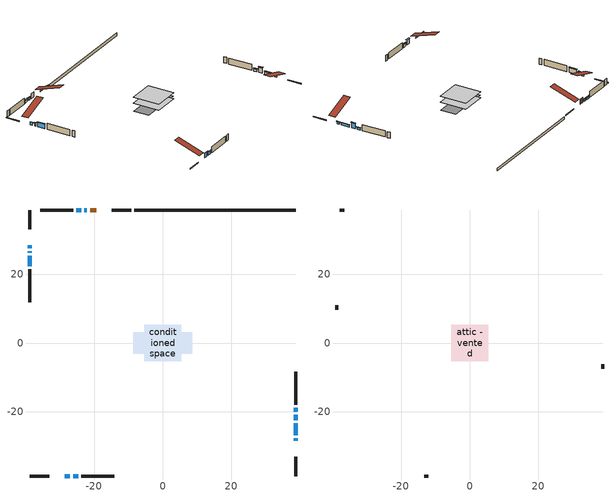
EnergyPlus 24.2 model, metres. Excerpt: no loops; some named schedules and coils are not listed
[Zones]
conditioned space
 floor adiabatic (Floor2 construction): -5.18,-5.18 -5.18,5.18 5.18,5.18 5.18,-5.18 z0.61
 floor adiabatic (AdiabaticFloorConstruction): -5.35,-5.35 -5.35,5.35 5.35,5.35 5.35,-5.35 z0.61
 floor foundation (Slab1 construction): -8.62,-3.11 -8.62,3.11 8.62,3.11 8.62,-3.11 z-0.46
 wall outside (RimJoist1 construction): -9.15,38.72 -14.78,38.72 / -38.72,-38.72 -33.09,-38.72 / -38.72,38.72 -38.72,33.09 / 38.72,-38.72 38.72,-33.09 z0.61:0.91
 wall outside (AdiabaticWallConstruction 1): -19.38,38.72 -21.15,38.72 z0.61:2.64
 wall outside (AdiabaticWallConstruction): -38.72,28.49 -38.72,27.65 z0.61:1.83; -28.49,-38.72 -27.01,-38.72 / -38.72,25.33 -38.72,22.33 z0.61:2.39; -26.09,-38.72 -24.61,-38.72 z0.61:1.78; -38.72,26.72 -38.72,26.26 z0.61:1.81; 38.72,-28.49 38.72,-27.77 / 38.72,-26.85 38.72,-23.39 / 38.72,-20.01 38.72,-18.84 / -22.07,38.72 -22.79,38.72 / -23.71,38.72 -25.19,38.72 z0.61:1.47; 38.72,-22.46 38.72,-20.94 z0.61:2.69
 wall outside (Wall1 construction): -26.11,38.72 -35.66,38.72 / -23.68,-38.72 -14.14,-38.72 / -38.72,21.41 -38.72,11.86 / 38.72,-17.91 38.72,-8.36 z0.61:3.05
 wall foundation (FoundationWall1 construction): 38.72,38.72 -8.22,38.72 z-0.46:0.61
 window (WindowConstruction 10): -38.72,28.49 -38.72,27.65 z0.61:1.83
 window (WindowConstruction 6): -28.49,-38.72 -27.01,-38.72 z0.61:2.39
 window (WindowConstruction 7): -26.08,-38.72 -24.61,-38.72 z0.61:1.78
 window (WindowConstruction 8): -38.72,26.72 -38.72,26.26 z0.61:1.8
 window (WindowConstruction 9): -38.72,25.33 -38.72,22.33 z0.61:2.39
 window (WindowConstruction): 38.72,-28.49 38.72,-27.78 z0.61:1.47
 window (WindowConstruction 1): 38.72,-26.85 38.72,-23.39 z0.61:1.47
 window (WindowConstruction 2): 38.72,-22.46 38.72,-20.94 z0.61:2.69
 window (WindowConstruction 3): 38.72,-20.01 38.72,-18.84 z0.61:1.47
 window (WindowConstruction 4): -22.07,38.72 -22.78,38.72 z0.61:1.47
 window (WindowConstruction 5): -23.71,38.72 -25.19,38.72 z0.61:1.47
 door (Door): -19.38,38.72 -21.15,38.72 z0.61:2.64
 ceiling adiabatic (AdiabaticFloorConstruction): 5.35,-5.35 5.35,5.35 -5.35,5.35 -5.35,-5.35 z0.61
attic - vented
 floor to conditioned space (Floor1 construction Reversed): -5.36,-5.36 -5.36,5.36 5.36,5.36 5.36,-5.36 z3.05
 wall outside (Wall2 construction): -36.59,38.72 -37.79,38.72 / -13.21,-38.72 -12.01,-38.72 / -38.72,10.93 -38.72,9.73 / 38.72,-7.43 38.72,-6.24 z0.61:3.05
 roof outside (Roof1 construction): -18.45,38.72,3.05 -18.45,28.28,6.53 -15.71,28.28,6.53 -15.71,38.72,3.05; -29.41,-38.72,3.05 -29.41,-28.28,6.53 -32.16,-28.28,6.53 -32.16,-38.72,3.05; -38.72,29.41,3.05 -28.28,29.41,6.53 -28.28,32.16,6.53 -38.72,32.16,3.05; 38.72,-29.41,3.05 28.28,-29.41,6.53 28.28,-32.16,6.53 38.72,-32.16,3.05
shading: -26.81,-38.72 -28.69,-38.72 -28.69,-39.13 -26.81,-39.13 z2.59; -24.41,-38.72 -26.29,-38.72 -26.29,-39.13 -24.41,-39.13 z1.98; -38.72,26.06 -38.72,26.92 -39.13,26.92 -39.13,26.06 z2.01; -38.72,22.13 -38.72,25.53 -39.13,25.53 -39.13,22.13 z2.59; 38.72,-27.57 38.72,-28.69 39.13,-28.69 39.13,-27.57 z1.67; 38.72,-23.19 38.72,-27.05 39.13,-27.05 39.13,-23.19 z1.67; 38.72,-20.74 38.72,-22.66 39.13,-22.66 39.13,-20.74 z2.89; 38.72,-18.64 38.72,-20.21 39.13,-20.21 39.13,-18.64 z1.67; -22.99,38.72 -21.87,38.72 -21.87,39.13 -22.99,39.13 z1.67; -25.39,38.72 -23.51,38.72 -23.51,39.13 -25.39,39.13 z1.67
[Building]
Building 1: Terrain=Suburbs
[Site:Location]
Victoria Intl AP_BC: Latitude {deg}=48.65; Longitude {deg}=-123.43; Time Zone {hr}=-8; Elevation {m}=20; Keep Site Location Information=Yes
[Site:GroundTemperature:Shallow]
8.05499, 7.06759, 6.98852, 7.45709, 9.33813, 11.2104, 12.8336, 13.8618, 13.9492, 13.1129, 11.5311, 9.71625
[Site:WaterMainsTemperature]
Calculation Method=Schedule; Temperature Schedule=mains temperature schedule
[Material] Roughness=Rough; Thermal Absorptance=0.9
Name | Thickness {m} | Conductivity {W/m-K} | Density {kg/m3} | Specific Heat {J/kg-K} | Solar Absorptance | Visible Absorptance
asphalt or fiberglass shingles | 0.00635 | 0.162714 | 1121.4 | 1465.45 | 0.4 | 0.4
ceiling loosefill ins | 0.169333 | 0.0480833 | 16.02 | 1046.75 | 0.7 | 0.7
ceiling stud and cavity | 0.1397 | 0.187115 | 65.682 | 1177.47 | 0.7 | 0.7
concrete 4.0 in. | 0.1016 | 1.803125 | 2242.8 | 837.4 | 0.7 | 0.7
concrete 8.0 in. | 0.2032 | 1.803125 | 2242.8 | 837.4 | 0.7 | 0.7
door material | 0.04445 | 0.188738 | 512.64 | 1214.23 | 0.7 | 0.7
exterior vertical ins | 0.0208302 | 0.029427 | 32.04 | 1214.23 | 0.7 | 0.7
floor covering | 0.0127 | 0.0433444 | 54.468 | 1339.84 | 0.6 | 0.6
floor rigid ins | 0.051816 | 0.029427 | 32.04 | 1214.23 | 0.7 | 0.7
floor rigid ins 1; wall rigid ins | 0.512978 | 0.029427 | 32.04 | 1214.23 | 0.7 | 0.7
floor stud and cavity | 0.1397 | 0.109447 | 92.3553 | 1139.71 | 0.7 | 0.7
floor stud and cavity 1 | 0.1397 | 1.75129 | 37.0049 | 1207.88 | 0.7 | 0.7
furniture material conditioned space 1 | 0.1524 | 0.115458 | 640.8 | 1214.23 | 0.6 | 0.6
gypsum board | 0.0127 | 0.160291 | 801 | 837.4 | 0.6 | 0.6
gypsum board 1 | 0.0127 | 0.160291 | 801 | 837.4 | 0.7 | 0.7
osb sheathing 0.5 in. | 0.0127 | 0.115458 | 512.64 | 1214.23 | 0.7 | 0.7
osb sheathing 0.75 in. | 0.01905 | 0.115458 | 512.64 | 1214.23 | 0.7 | 0.7
rim joist stud and cavity | 0.0508 | 24.0425 | 6.31874 | 1174.65 | 0.6 | 0.6
wall stud and cavity | 0.1397 | 0.0981912 | 139.0536 | 1170.24 | 0.7 | 0.7
wall stud and cavity 1 | 0.0889 | 6.9971 | 50.32683 | 1063.81 | 0.6 | 0.6
wall stud and cavity 2 | 0.0889 | 0.380278 | 52.3479 | 1209.89 | 0.7 | 0.7
wall stud and cavity 3 | 0.0889 | 0.391764 | 83.0341 | 1211.67 | 0.7 | 0.7
wood siding | 0.0254 | 0.102417 | 544.68 | 1172.36 | 0.4 | 0.4
wood siding 1 | 0.00254 | 0.102417 | 544.68 | 1172.36 | 0.4 | 0.4
wood siding 2; wood siding 3; wood siding 4 | 0.0254 | 0.102417 | 544.68 | 1172.36 | 0.7 | 0.7
[WindowMaterial:SimpleGlazingSystem]
Name | U-Factor {W/m2-K} | Solar Heat Gain Coefficient
WindowMaterial | 5.54627 | 0.62
WindowMaterial 1 | 4.77974 | 0.67
WindowMaterial 2 | 4.68605 | 0.68
WindowMaterial 3 | 5.070454 | 0.65
WindowMaterial 4 | 4.88535 | 0.66
WindowMaterial 5 | 3.87751 | 0.71
WindowMaterial 6 | 4.6747 | 0.68
WindowMaterial 7 | 5.46451 | 0.56
WindowMaterial 8 | 3.87126 | 0.71
WindowMaterial 9 | 2.759508 | 0.58
[Construction]
AdiabaticFloorConstruction: floor stud and cavity 1, floor rigid ins 1, osb sheathing 0.75 in., floor covering
AdiabaticWallConstruction: wood siding 3, wall rigid ins, wall stud and cavity 2, gypsum board
AdiabaticWallConstruction 1: wood siding 4, wall rigid ins, wall stud and cavity 2, gypsum board
Door: door material
Floor1 construction Reversed: gypsum board, ceiling stud and cavity, ceiling loosefill ins
Floor2 construction: floor stud and cavity, floor rigid ins, osb sheathing 0.75 in., floor covering
FoundationWall1 construction: concrete 8.0 in., gypsum board 1
furniture construction conditioned space 1: furniture material conditioned space 1
PartitionWallConstruction: gypsum board, wall stud and cavity 3, gypsum board
RimJoist1 construction: wood siding 2, rim joist stud and cavity
Roof1 construction: asphalt or fiberglass shingles
Slab1 construction: concrete 4.0 in.
Wall1 construction: wood siding, osb sheathing 0.5 in., wall stud and cavity, gypsum board
Wall2 construction: wood siding 1, wall stud and cavity 1
WindowConstruction; WindowConstruction 4: WindowMaterial
WindowConstruction 1: WindowMaterial 1
WindowConstruction 10: WindowMaterial 9
WindowConstruction 2: WindowMaterial 2
WindowConstruction 3: WindowMaterial 3
WindowConstruction 5: WindowMaterial 4
WindowConstruction 6: WindowMaterial 5
WindowConstruction 7: WindowMaterial 6
WindowConstruction 8: WindowMaterial 7
WindowConstruction 9: WindowMaterial 8
[Zone] Multiplier=1; Part of Total Floor Area=Yes
Name | Volume {m3}
attic - vented | 64.777
conditioned space | 314.7
[Space]
Name | Zone | Volume {m3}
attic - vented 1 | attic - vented | 64.777
conditioned space 1 | conditioned space | 314.7
[ZoneInfiltration:EffectiveLeakageArea]
infil attic - vented 1: Zone or Space=attic - vented 1; Schedule=Always On Discrete; Effective Air Leakage Area {cm2}=5099.56; Stack Coefficient=0.000411398; Wind Coefficient=1.37041e-05
[ZoneMixing]
whole house fan mix: Zone or Space=attic - vented; Schedule=Always On Continuous; Design Flow Rate Calculation Method=Flow/Zone; Design Flow Rate {m3/s}=0; Source Zone or Space=conditioned space
[SurfaceProperty:ExposedFoundationPerimeter]
Slab1: Exposed Perimeter Calculation Method=TotalExposedPerimeter; Total Exposed Perimeter {m}=46.94
[InternalMass] Zone or ZoneList=conditioned space; Space or SpaceList=conditioned space 1
Name | Construction | Surface Area {m2}
furniture mass conditioned space 1 | furniture construction conditioned space 1 | 131.8
partition wall mass | PartitionWallConstruction | 222.1
[Lights]
interior lighting: Zone or ZoneList or Space or SpaceList=conditioned space 1; Schedule=interior lighting schedule; Design Level Calculation Method=LightingLevel; Lighting Level {W}=343.2; Return Air Fraction=0; Fraction Radiant=0.6; Fraction Visible=0.2; Fraction Replaceable=1
[People]
occupants: Zone or ZoneList or Space or SpaceList=conditioned space 1; Number of People Schedule=occupants schedule; Number of People Calculation Method=People; Number of People=3; Fraction Radiant=0.314171; Sensible Heat Fraction=0.56303; Activity Level Schedule=occupants activity schedule; Carbon Dioxide Generation Rate {m3/s-W}=0; Enable ASHRAE 55 Comfort Warnings=No; Mean Radiant Temperature Calculation Type=EnclosureAveraged
[ElectricEquipment] Zone or ZoneList or Space or SpaceList=conditioned space 1; Design Level Calculation Method=EquipmentLevel
Name | Schedule | Design Level {W} | Fraction Latent | Fraction Radiant | Fraction Lost
clothes dryer | clothes dryer schedule | 140.772 | 0.015 | 0.081 | 0.85
clothes washer | clothes washer schedule | 32.1985 | 0.03 | 0.162 | 0.7
cooking range | cooking range schedule | 215.147 | 0.08 | 0.432 | 0.2
dishwasher | dishwasher schedule | 66.8632 | 0.3 | 0.18 | 0.4
fridge | fridge schedule | 72.9452 | 0 | 0.6 | 0
mech vent bath fan 0 | mech vent bath fan 0 schedule | 50.2 | 0 | 0 | 1
mech vent bath fan 1 | mech vent bath fan 1 schedule | 50.2 | 0 | 0 | 1
mech vent house fan | mech vent house fan schedule | 0 | 0 | 0 | 1
mech vent house fan cfis | mech vent house fan cfis schedule | 0 | 0 | 0 | 0
misc plug loads | misc plug loads schedule | 494.7 | 0.045 | 0.513 | 0.1
whole house fan | Always On Discrete | 0 | 0 | 0 | 1
[OtherEquipment] Zone or ZoneList or Space or SpaceList=conditioned space 1; Design Level Calculation Method=EquipmentLevel
Name | Fuel Type | Schedule | Design Level {W} | Fraction Latent | Fraction Radiant | Fraction Lost
clothes dryer 1 | Electricity | clothes dryer schedule | 0 | 0.015 | 0.081 | 0.85
cooking range 1 | Electricity | cooking range schedule | 0 | 0.08 | 0.432 | 0.2
general water use latent | None | general water use schedule | 62.594 | 1 | 0 | 0
general water use sensible | None | general water use schedule | -61.6891 | 0 | 0.6 | 0
mech vent house fan latent load | None | Always On Discrete | 0 | 1 | 0 | 0
mech vent house fan sensible load | None | Always On Discrete | 0 | 0 | 0 | 0
water heater energy adjustment1 | Electricity | Always On Discrete | 0.01 | 0 | 0 | 1
[ZoneInfiltration:DesignFlowRate] Zone or ZoneList or Space or SpaceList=conditioned space 1; Schedule=Always On Discrete; Design Flow Rate Calculation Method=Flow/Zone; Design Flow Rate {m3/s}=0
infil flow; natural vent flow; whole house fan flow
[ZoneControl:Thermostat]
conditioned space Thermostat: Zone or ZoneList=conditioned space; Control Type Schedule=conditioned space Thermostat Schedule; Control 1=conditioned space temperature setpoint; Temperature Difference Between Cutout And Setpoint {deltaC}=0
[ThermostatSetpoint:DualSetpoint]
conditioned space temperature setpoint: Heating Setpoint Temperature Schedule=heating setpoint; Cooling Setpoint Temperature Schedule=cooling setpoint
[AirLoopHVAC:UnitarySystem]
unit heater unitary system: Control Type=Load; Controlling Zone or Thermostat Location=conditioned space; Dehumidification Control Type=None; Availability Schedule=Always On Discrete; Supply Fan=unit heater supply fan; Fan Placement=BlowThrough; Supply Air Fan Operating Mode Schedule=unit heater auto fan schedule; Heating Coil=unit heater htg coil; DX Heating Coil Sizing Ratio=1; Use DOAS DX Cooling Coil=No; Minimum Supply Air Temperature {C}=2; Latent Load Control=SensibleOnlyLoadControl; Cooling Supply Air Flow Rate Method=None; Heating Supply Air Flow Rate Method=SupplyAirFlowRate; Heating Supply Air Flow Rate {m3/s}=0.00141584; No Load Supply Air Flow Rate Method=SupplyAirFlowRate; No Load Supply Air Flow Rate {m3/s}=0; No Load Supply Air Flow Rate Control Set To Low Speed=Yes; Maximum Supply Air Temperature {C}=48.8889; Maximum Outdoor Dry-Bulb Temperature for Supplemental Heater Operation {C}=21; Ancillary On-Cycle Electric Power {W}=0; Ancillary Off-Cycle Electric Power {W}=0
[Zone equipment]
conditioned space: electric baseboard, unit heater unitary system
[Foundation:Kiva]
Foundation Kiva 1: Initial Indoor Air Temperature {C}=18; Wall Height Above Grade {m}=0.609996; Wall Depth Below Slab {m}=0.2032; Custom Block Material Name 1=exterior vertical ins; Custom Block Depth 1 {m}=1.07; Custom Block X Position 1 {m}=0.2159; Custom Block Z Position 1 {m}=0
[Foundation:Kiva:Settings]
Soil Conductivity {W/m-K}=0.849921; Soil Density {kg/m3}=1842.3; Soil Specific Heat {J/kg-K}=418.7; Ground Solar Absorptivity=0.9; Ground Thermal Absorptivity=0.9; Ground Surface Roughness {m}=0.03; Far-Field Width {m}=40; Deep-Ground Boundary Condition=ZeroFlux; Deep-Ground Depth {m}=40; Minimum Cell Dimension {m}=0.2; Maximum Cell Growth Coefficient=3; Simulation Timestep=Timestep
[Exterior:Lights]
exterior lighting: Schedule=exterior lighting schedule; Design Level {W}=75.6
[EnergyManagementSystem:Sensor] Output:Variable or Output:Meter Index Key=conditioned space
Name | Output:Variable or Output:Meter
conditioned_space_clg_unmet_s | Zone Cooling Setpoint Not Met Time
conditioned_space_htg_unmet_s | Zone Heating Setpoint Not Met Time
fridge_tin_s; tin_s; tin_s_1 | Zone Mean Air Temperature
tout_s | Zone Outdoor Air Drybulb Temperature
win_s | Zone Air Humidity Ratio
[Schedule:Constant]
Name | Hourly Value
Always On Continuous; mech vent house fan schedule; mech vent house fan cfis schedule; Always On Discrete | 1
occupants activity schedule | 117.228
fridge schedule; unit heater auto fan schedule | 0
[Schedule:Week:Daily]
interior lighting schedule Week Rule - Jan1-Jan27: interior lighting schedule day, interior lighting schedule day, interior lighting schedule day, interior lighting schedule day, interior lighting schedule day, interior lighting schedule day, interior lighting schedule day, interior lighting schedule default day, interior lighting schedule default day, interior lighting schedule default day, interior lighting schedule default day, interior lighting schedule default day
interior lighting schedule Week Rule - Jan28-Feb3: interior lighting schedule day, interior lighting schedule day, interior lighting schedule day, interior lighting schedule day, interior lighting schedule day 1, interior lighting schedule day 1, interior lighting schedule day 1, interior lighting schedule default day, interior lighting schedule default day, interior lighting schedule default day, interior lighting schedule default day, interior lighting schedule default day
interior lighting schedule Week Rule - Feb4-Feb24: interior lighting schedule day 1, interior lighting schedule day 1, interior lighting schedule day 1, interior lighting schedule day 1, interior lighting schedule day 1, interior lighting schedule day 1, interior lighting schedule day 1, interior lighting schedule default day, interior lighting schedule default day, interior lighting schedule default day, interior lighting schedule default day, interior lighting schedule default day
interior lighting schedule Week Rule - Feb25-Mar3: interior lighting schedule day 1, interior lighting schedule day 1, interior lighting schedule day 1, interior lighting schedule day 1, interior lighting schedule day 2, interior lighting schedule day 2, interior lighting schedule day 2, interior lighting schedule default day, interior lighting schedule default day, interior lighting schedule default day, interior lighting schedule default day, interior lighting schedule default day
interior lighting schedule Week Rule - Mar4-Mar31: interior lighting schedule day 2, interior lighting schedule day 2, interior lighting schedule day 2, interior lighting schedule day 2, interior lighting schedule day 2, interior lighting schedule day 2, interior lighting schedule day 2, interior lighting schedule default day, interior lighting schedule default day, interior lighting schedule default day, interior lighting schedule default day, interior lighting schedule default day
interior lighting schedule Week Rule - Apr1-Apr28: interior lighting schedule day 3, interior lighting schedule day 3, interior lighting schedule day 3, interior lighting schedule day 3, interior lighting schedule day 3, interior lighting schedule day 3, interior lighting schedule day 3, interior lighting schedule default day, interior lighting schedule default day, interior lighting schedule default day, interior lighting schedule default day, interior lighting schedule default day
interior lighting schedule Week Rule - Apr29-May5: interior lighting schedule day 3, interior lighting schedule day 3, interior lighting schedule day 4, interior lighting schedule day 4, interior lighting schedule day 4, interior lighting schedule day 4, interior lighting schedule day 4, interior lighting schedule default day, interior lighting schedule default day, interior lighting schedule default day, interior lighting schedule default day, interior lighting schedule default day
interior lighting schedule Week Rule - May6-May26: interior lighting schedule day 4, interior lighting schedule day 4, interior lighting schedule day 4, interior lighting schedule day 4, interior lighting schedule day 4, interior lighting schedule day 4, interior lighting schedule day 4, interior lighting schedule default day, interior lighting schedule default day, interior lighting schedule default day, interior lighting schedule default day, interior lighting schedule default day
interior lighting schedule Week Rule - May27-Jun2: interior lighting schedule day 4, interior lighting schedule day 4, interior lighting schedule day 4, interior lighting schedule day 4, interior lighting schedule day 4, interior lighting schedule day 5, interior lighting schedule day 5, interior lighting schedule default day, interior lighting schedule default day, interior lighting schedule default day, interior lighting schedule default day, interior lighting schedule default day
interior lighting schedule Week Rule - Jun3-Jun30: interior lighting schedule day 5, interior lighting schedule day 5, interior lighting schedule day 5, interior lighting schedule day 5, interior lighting schedule day 5, interior lighting schedule day 5, interior lighting schedule day 5, interior lighting schedule default day, interior lighting schedule default day, interior lighting schedule default day, interior lighting schedule default day, interior lighting schedule default day
interior lighting schedule Week Rule - Jul1-Jul28: interior lighting schedule day 6, interior lighting schedule day 6, interior lighting schedule day 6, interior lighting schedule day 6, interior lighting schedule day 6, interior lighting schedule day 6, interior lighting schedule day 6, interior lighting schedule default day, interior lighting schedule default day, interior lighting schedule default day, interior lighting schedule default day, interior lighting schedule default day
interior lighting schedule Week Rule - Jul29-Aug4: interior lighting schedule day 6, interior lighting schedule day 6, interior lighting schedule day 6, interior lighting schedule day 7, interior lighting schedule day 7, interior lighting schedule day 7, interior lighting schedule day 7, interior lighting schedule default day, interior lighting schedule default day, interior lighting schedule default day, interior lighting schedule default day, interior lighting schedule default day
interior lighting schedule Week Rule - Aug5-Aug25: interior lighting schedule day 7, interior lighting schedule day 7, interior lighting schedule day 7, interior lighting schedule day 7, interior lighting schedule day 7, interior lighting schedule day 7, interior lighting schedule day 7, interior lighting schedule default day, interior lighting schedule default day, interior lighting schedule default day, interior lighting schedule default day, interior lighting schedule default day
interior lighting schedule Week Rule - Aug26-Sep1: interior lighting schedule day 7, interior lighting schedule day 7, interior lighting schedule day 7, interior lighting schedule day 7, interior lighting schedule day 7, interior lighting schedule day 7, interior lighting schedule day 8, interior lighting schedule default day, interior lighting schedule default day, interior lighting schedule default day, interior lighting schedule default day, interior lighting schedule default day
interior lighting schedule Week Rule - Sep2-Sep29: interior lighting schedule day 8, interior lighting schedule day 8, interior lighting schedule day 8, interior lighting schedule day 8, interior lighting schedule day 8, interior lighting schedule day 8, interior lighting schedule day 8, interior lighting schedule default day, interior lighting schedule default day, interior lighting schedule default day, interior lighting schedule default day, interior lighting schedule default day
interior lighting schedule Week Rule - Sep30-Oct6: interior lighting schedule day 8, interior lighting schedule day 9, interior lighting schedule day 9, interior lighting schedule day 9, interior lighting schedule day 9, interior lighting schedule day 9, interior lighting schedule day 9, interior lighting schedule default day, interior lighting schedule default day, interior lighting schedule default day, interior lighting schedule default day, interior lighting schedule default day
interior lighting schedule Week Rule - Oct7-Oct27: interior lighting schedule day 9, interior lighting schedule day 9, interior lighting schedule day 9, interior lighting schedule day 9, interior lighting schedule day 9, interior lighting schedule day 9, interior lighting schedule day 9, interior lighting schedule default day, interior lighting schedule default day, interior lighting schedule default day, interior lighting schedule default day, interior lighting schedule default day
interior lighting schedule Week Rule - Oct28-Nov3: interior lighting schedule day 9, interior lighting schedule day 9, interior lighting schedule day 9, interior lighting schedule day 9, interior lighting schedule day 10, interior lighting schedule day 10, interior lighting schedule day 10, interior lighting schedule default day, interior lighting schedule default day, interior lighting schedule default day, interior lighting schedule default day, interior lighting schedule default day
interior lighting schedule Week Rule - Nov4-Nov24: interior lighting schedule day 10, interior lighting schedule day 10, interior lighting schedule day 10, interior lighting schedule day 10, interior lighting schedule day 10, interior lighting schedule day 10, interior lighting schedule day 10, interior lighting schedule default day, interior lighting schedule default day, interior lighting schedule default day, interior lighting schedule default day, interior lighting schedule default day
interior lighting schedule Week Rule - Nov25-Dec1: interior lighting schedule day 10, interior lighting schedule day 10, interior lighting schedule day 10, interior lighting schedule day 10, interior lighting schedule day 10, interior lighting schedule day 10, interior lighting schedule day 11, interior lighting schedule default day, interior lighting schedule default day, interior lighting schedule default day, interior lighting schedule default day, interior lighting schedule default day
interior lighting schedule Week Rule - Dec2-Dec31: interior lighting schedule day 11, interior lighting schedule day 11, interior lighting schedule day 11, interior lighting schedule day 11, interior lighting schedule day 11, interior lighting schedule day 11, interior lighting schedule day 11, interior lighting schedule default day, interior lighting schedule default day, interior lighting schedule default day, interior lighting schedule default day, interior lighting schedule default day
occupants schedule Week Rule - Jan1-Dec31: occupants schedule day, occupants schedule day, occupants schedule day, occupants schedule day, occupants schedule day, occupants schedule day, occupants schedule day, occupants schedule default day, occupants schedule default day, occupants schedule default day, occupants schedule default day, occupants schedule default day
clothes dryer schedule Week Rule - Jan1-Dec31: clothes dryer schedule day, clothes dryer schedule day, clothes dryer schedule day, clothes dryer schedule day, clothes dryer schedule day, clothes dryer schedule day, clothes dryer schedule day, clothes dryer schedule default day, clothes dryer schedule default day, clothes dryer schedule default day, clothes dryer schedule default day, clothes dryer schedule default day
clothes washer schedule Week Rule - Jan1-Dec31: clothes washer schedule day, clothes washer schedule day, clothes washer schedule day, clothes washer schedule day, clothes washer schedule day, clothes washer schedule day, clothes washer schedule day, clothes washer schedule default day, clothes washer schedule default day, clothes washer schedule default day, clothes washer schedule default day, clothes washer schedule default day
cooking range schedule Week Rule - Jan1-Dec31: cooking range schedule day, cooking range schedule day, cooking range schedule day, cooking range schedule day, cooking range schedule day, cooking range schedule day, cooking range schedule day, cooking range schedule default day, cooking range schedule default day, cooking range schedule default day, cooking range schedule default day, cooking range schedule default day
dishwasher schedule Week Rule - Jan1-Dec31: dishwasher schedule day, dishwasher schedule day, dishwasher schedule day, dishwasher schedule day, dishwasher schedule day, dishwasher schedule day, dishwasher schedule day, dishwasher schedule default day, dishwasher schedule default day, dishwasher schedule default day, dishwasher schedule default day, dishwasher schedule default day
mech vent bath fan 0 schedule Week Rule - Jan1-Dec31: mech vent bath fan 0 schedule day, mech vent bath fan 0 schedule day, mech vent bath fan 0 schedule day, mech vent bath fan 0 schedule day, mech vent bath fan 0 schedule day, mech vent bath fan 0 schedule day, mech vent bath fan 0 schedule day, mech vent bath fan 0 schedule default day, mech vent bath fan 0 schedule default day, mech vent bath fan 0 schedule default day, mech vent bath fan 0 schedule default day, mech vent bath fan 0 schedule default day
mech vent bath fan 1 schedule Week Rule - Jan1-Dec31: mech vent bath fan 1 schedule day, mech vent bath fan 1 schedule day, mech vent bath fan 1 schedule day, mech vent bath fan 1 schedule day, mech vent bath fan 1 schedule day, mech vent bath fan 1 schedule day, mech vent bath fan 1 schedule day, mech vent bath fan 1 schedule default day, mech vent bath fan 1 schedule default day, mech vent bath fan 1 schedule default day, mech vent bath fan 1 schedule default day, mech vent bath fan 1 schedule default day
misc plug loads schedule Week Rule - Jan1-Dec31: misc plug loads schedule day, misc plug loads schedule day, misc plug loads schedule day, misc plug loads schedule day, misc plug loads schedule day, misc plug loads schedule day, misc plug loads schedule day, misc plug loads schedule default day, misc plug loads schedule default day, misc plug loads schedule default day, misc plug loads schedule default day, misc plug loads schedule default day
general water use schedule Week Rule - Jan1-Dec31: general water use schedule day, general water use schedule day, general water use schedule day, general water use schedule day, general water use schedule day, general water use schedule day, general water use schedule day, general water use schedule default day, general water use schedule default day, general water use schedule default day, general water use schedule default day, general water use schedule default day
exterior lighting schedule Week Rule - Jan1-Jan27: exterior lighting schedule day, exterior lighting schedule day, exterior lighting schedule day, exterior lighting schedule day, exterior lighting schedule day, exterior lighting schedule day, exterior lighting schedule day, exterior lighting schedule default day, exterior lighting schedule default day, exterior lighting schedule default day, exterior lighting schedule default day, exterior lighting schedule default day
exterior lighting schedule Week Rule - Jan28-Feb3: exterior lighting schedule day, exterior lighting schedule day, exterior lighting schedule day, exterior lighting schedule day, exterior lighting schedule day 1, exterior lighting schedule day 1, exterior lighting schedule day 1, exterior lighting schedule default day, exterior lighting schedule default day, exterior lighting schedule default day, exterior lighting schedule default day, exterior lighting schedule default day
exterior lighting schedule Week Rule - Feb4-Feb24: exterior lighting schedule day 1, exterior lighting schedule day 1, exterior lighting schedule day 1, exterior lighting schedule day 1, exterior lighting schedule day 1, exterior lighting schedule day 1, exterior lighting schedule day 1, exterior lighting schedule default day, exterior lighting schedule default day, exterior lighting schedule default day, exterior lighting schedule default day, exterior lighting schedule default day
exterior lighting schedule Week Rule - Feb25-Mar3: exterior lighting schedule day 1, exterior lighting schedule day 1, exterior lighting schedule day 1, exterior lighting schedule day 1, exterior lighting schedule day 2, exterior lighting schedule day 2, exterior lighting schedule day 2, exterior lighting schedule default day, exterior lighting schedule default day, exterior lighting schedule default day, exterior lighting schedule default day, exterior lighting schedule default day
exterior lighting schedule Week Rule - Mar4-Mar31: exterior lighting schedule day 2, exterior lighting schedule day 2, exterior lighting schedule day 2, exterior lighting schedule day 2, exterior lighting schedule day 2, exterior lighting schedule day 2, exterior lighting schedule day 2, exterior lighting schedule default day, exterior lighting schedule default day, exterior lighting schedule default day, exterior lighting schedule default day, exterior lighting schedule default day
exterior lighting schedule Week Rule - Apr1-Apr28: exterior lighting schedule day 3, exterior lighting schedule day 3, exterior lighting schedule day 3, exterior lighting schedule day 3, exterior lighting schedule day 3, exterior lighting schedule day 3, exterior lighting schedule day 3, exterior lighting schedule default day, exterior lighting schedule default day, exterior lighting schedule default day, exterior lighting schedule default day, exterior lighting schedule default day
exterior lighting schedule Week Rule - Apr29-May5: exterior lighting schedule day 3, exterior lighting schedule day 3, exterior lighting schedule day 4, exterior lighting schedule day 4, exterior lighting schedule day 4, exterior lighting schedule day 4, exterior lighting schedule day 4, exterior lighting schedule default day, exterior lighting schedule default day, exterior lighting schedule default day, exterior lighting schedule default day, exterior lighting schedule default day
exterior lighting schedule Week Rule - May6-May26: exterior lighting schedule day 4, exterior lighting schedule day 4, exterior lighting schedule day 4, exterior lighting schedule day 4, exterior lighting schedule day 4, exterior lighting schedule day 4, exterior lighting schedule day 4, exterior lighting schedule default day, exterior lighting schedule default day, exterior lighting schedule default day, exterior lighting schedule default day, exterior lighting schedule default day
exterior lighting schedule Week Rule - May27-Jun2: exterior lighting schedule day 4, exterior lighting schedule day 4, exterior lighting schedule day 4, exterior lighting schedule day 4, exterior lighting schedule day 4, exterior lighting schedule day 5, exterior lighting schedule day 5, exterior lighting schedule default day, exterior lighting schedule default day, exterior lighting schedule default day, exterior lighting schedule default day, exterior lighting schedule default day
exterior lighting schedule Week Rule - Jun3-Jun30: exterior lighting schedule day 5, exterior lighting schedule day 5, exterior lighting schedule day 5, exterior lighting schedule day 5, exterior lighting schedule day 5, exterior lighting schedule day 5, exterior lighting schedule day 5, exterior lighting schedule default day, exterior lighting schedule default day, exterior lighting schedule default day, exterior lighting schedule default day, exterior lighting schedule default day
exterior lighting schedule Week Rule - Jul1-Jul28: exterior lighting schedule day 6, exterior lighting schedule day 6, exterior lighting schedule day 6, exterior lighting schedule day 6, exterior lighting schedule day 6, exterior lighting schedule day 6, exterior lighting schedule day 6, exterior lighting schedule default day, exterior lighting schedule default day, exterior lighting schedule default day, exterior lighting schedule default day, exterior lighting schedule default day
exterior lighting schedule Week Rule - Jul29-Aug4: exterior lighting schedule day 6, exterior lighting schedule day 6, exterior lighting schedule day 6, exterior lighting schedule day 7, exterior lighting schedule day 7, exterior lighting schedule day 7, exterior lighting schedule day 7, exterior lighting schedule default day, exterior lighting schedule default day, exterior lighting schedule default day, exterior lighting schedule default day, exterior lighting schedule default day
exterior lighting schedule Week Rule - Aug5-Aug25: exterior lighting schedule day 7, exterior lighting schedule day 7, exterior lighting schedule day 7, exterior lighting schedule day 7, exterior lighting schedule day 7, exterior lighting schedule day 7, exterior lighting schedule day 7, exterior lighting schedule default day, exterior lighting schedule default day, exterior lighting schedule default day, exterior lighting schedule default day, exterior lighting schedule default day
exterior lighting schedule Week Rule - Aug26-Sep1: exterior lighting schedule day 7, exterior lighting schedule day 7, exterior lighting schedule day 7, exterior lighting schedule day 7, exterior lighting schedule day 7, exterior lighting schedule day 7, exterior lighting schedule day 8, exterior lighting schedule default day, exterior lighting schedule default day, exterior lighting schedule default day, exterior lighting schedule default day, exterior lighting schedule default day
exterior lighting schedule Week Rule - Sep2-Sep29: exterior lighting schedule day 8, exterior lighting schedule day 8, exterior lighting schedule day 8, exterior lighting schedule day 8, exterior lighting schedule day 8, exterior lighting schedule day 8, exterior lighting schedule day 8, exterior lighting schedule default day, exterior lighting schedule default day, exterior lighting schedule default day, exterior lighting schedule default day, exterior lighting schedule default day
[Schedule:Year]
interior lighting schedule: interior lighting schedule Week Rule - Jan1-Jan27, 1, 1, 1, 27, interior lighting schedule Week Rule - Jan28-Feb3, 1, 28, 2, 3, interior lighting schedule Week Rule - Feb4-Feb24, 2, 4, 2, 24, interior lighting schedule Week Rule - Feb25-Mar3, 2, 25, 3, 3, interior lighting schedule Week Rule - Mar4-Mar31, 3, 4, 3, 31, interior lighting schedule Week Rule - Apr1-Apr28, 4, 1, 4, 28, interior lighting schedule Week Rule - Apr29-May5, 4, 29, 5, 5, interior lighting schedule Week Rule - May6-May26, 5, 6, 5, 26, interior lighting schedule Week Rule - May27-Jun2, 5, 27, 6, 2, interior lighting schedule Week Rule - Jun3-Jun30, 6, 3, 6, 30, interior lighting schedule Week Rule - Jul1-Jul28, 7, 1, 7, 28, interior lighting schedule Week Rule - Jul29-Aug4, 7, 29, 8, 4, interior lighting schedule Week Rule - Aug5-Aug25, 8, 5, 8, 25, interior lighting schedule Week Rule - Aug26-Sep1, 8, 26, 9, 1, interior lighting schedule Week Rule - Sep2-Sep29, 9, 2, 9, 29, interior lighting schedule Week Rule - Sep30-Oct6, 9, 30, 10, 6, interior lighting schedule Week Rule - Oct7-Oct27, 10, 7, 10, 27, interior lighting schedule Week Rule - Oct28-Nov3, 10, 28, 11, 3, interior lighting schedule Week Rule - Nov4-Nov24, 11, 4, 11, 24, interior lighting schedule Week Rule - Nov25-Dec1, 11, 25, 12, 1, interior lighting schedule Week Rule - Dec2-Dec31, 12, 2, 12, 31
occupants schedule: occupants schedule Week Rule - Jan1-Dec31, 1, 1, 12, 31
clothes dryer schedule: clothes dryer schedule Week Rule - Jan1-Dec31, 1, 1, 12, 31
clothes washer schedule: clothes washer schedule Week Rule - Jan1-Dec31, 1, 1, 12, 31
cooking range schedule: cooking range schedule Week Rule - Jan1-Dec31, 1, 1, 12, 31
dishwasher schedule: dishwasher schedule Week Rule - Jan1-Dec31, 1, 1, 12, 31
mech vent bath fan 0 schedule: mech vent bath fan 0 schedule Week Rule - Jan1-Dec31, 1, 1, 12, 31
mech vent bath fan 1 schedule: mech vent bath fan 1 schedule Week Rule - Jan1-Dec31, 1, 1, 12, 31
misc plug loads schedule: misc plug loads schedule Week Rule - Jan1-Dec31, 1, 1, 12, 31
general water use schedule: general water use schedule Week Rule - Jan1-Dec31, 1, 1, 12, 31
exterior lighting schedule: exterior lighting schedule Week Rule - Jan1-Jan27, 1, 1, 1, 27, exterior lighting schedule Week Rule - Jan28-Feb3, 1, 28, 2, 3, exterior lighting schedule Week Rule - Feb4-Feb24, 2, 4, 2, 24, exterior lighting schedule Week Rule - Feb25-Mar3, 2, 25, 3, 3, exterior lighting schedule Week Rule - Mar4-Mar31, 3, 4, 3, 31, exterior lighting schedule Week Rule - Apr1-Apr28, 4, 1, 4, 28, exterior lighting schedule Week Rule - Apr29-May5, 4, 29, 5, 5, exterior lighting schedule Week Rule - May6-May26, 5, 6, 5, 26, exterior lighting schedule Week Rule - May27-Jun2, 5, 27, 6, 2, exterior lighting schedule Week Rule - Jun3-Jun30, 6, 3, 6, 30, exterior lighting schedule Week Rule - Jul1-Jul28, 7, 1, 7, 28, exterior lighting schedule Week Rule - Jul29-Aug4, 7, 29, 8, 4, exterior lighting schedule Week Rule - Aug5-Aug25, 8, 5, 8, 25, exterior lighting schedule Week Rule - Aug26-Sep1, 8, 26, 9, 1, exterior lighting schedule Week Rule - Sep2-Sep29, 9, 2, 9, 29, exterior lighting schedule Week Rule - Sep30-Oct6, 9, 30, 10, 6, exterior lighting schedule Week Rule - Oct7-Oct27, 10, 7, 10, 27, exterior lighting schedule Week Rule - Oct28-Nov3, 10, 28, 11, 3, exterior lighting schedule Week Rule - Nov4-Nov24, 11, 4, 11, 24, exterior lighting schedule Week Rule - Nov25-Dec1, 11, 25, 12, 1, exterior lighting schedule Week Rule - Dec2-Dec31, 12, 2, 12, 31
[Schedule:Compact]
conditioned space Thermostat Schedule: Through: 12/31, For: AllDays, Until: 24:00, 4
mains temperature schedule: Through: 01/01, For: AllDays, Until: 24:00, 11.3917, Through: 01/02, For: AllDays, Until: 24:00, 11.3578, Through: 01/03, For: AllDays, Until: 24:00, 11.3239, Through: 01/04, For: AllDays, Until: 24:00, 11.2911, Through: 01/05, For: AllDays, Until: 24:00, 11.2594, Through: 01/06, For: AllDays, Until: 24:00, 11.2278, Through: 01/07, For: AllDays, Until: 24:00, 11.1972, Through: 01/08, For: AllDays, Until: 24:00, 11.1672, Through: 01/09, For: AllDays, Until: 24:00, 11.1378, Through: 01/10, For: AllDays, Until: 24:00, 11.1094, Through: 01/11, For: AllDays, Until: 24:00, 11.0817, Through: 01/12, For: AllDays, Until: 24:00, 11.0544, Through: 01/13, For: AllDays, Until: 24:00, 11.0283, Through: 01/14, For: AllDays, Until: 24:00, 11.0028, Through: 01/15, For: AllDays, Until: 24:00, 10.9778, Through: 01/16, For: AllDays, Until: 24:00, 10.9539, Through: 01/17, For: AllDays, Until: 24:00, 10.9311, Through: 01/18, For: AllDays, Until: 24:00, 10.9089, Through: 01/19, For: AllDays, Until: 24:00, 10.8872, Through: 01/20, For: AllDays, Until: 24:00, 10.8661, Through: 01/21, For: AllDays, Until: 24:00, 10.8467, Through: 01/22, For: AllDays, Until: 24:00, 10.8272, Through: 01/23, For: AllDays, Until: 24:00, 10.8089, Through: 01/24, For: AllDays, Until: 24:00, 10.7917, Through: 01/25, For: AllDays, Until: 24:00, 10.775, Through: 01/26, For: AllDays, Until: 24:00, 10.7594, Through: 01/27, For: AllDays, Until: 24:00, 10.7444, Through: 01/28, For: AllDays, Until: 24:00, 10.7306, Through: 01/29, For: AllDays, Until: 24:00, 10.7172, Through: 01/30, For: AllDays, Until: 24:00, 10.705, Through: 01/31, For: AllDays, Until: 24:00, 10.6933, Through: 02/01, For: AllDays, Until: 24:00, 10.6828, Through: 02/02, For: AllDays, Until: 24:00, 10.6733, Through: 02/03, For: AllDays, Until: 24:00, 10.6644, Through: 02/04, For: AllDays, Until: 24:00, 10.6567, Through: 02/05, For: AllDays, Until: 24:00, 10.6494, Through: 02/06, For: AllDays, Until: 24:00, 10.6433, Through: 02/07, For: AllDays, Until: 24:00, 10.6378, Through: 02/08, For: AllDays, Until: 24:00, 10.6333, Through: 02/09, For: AllDays, Until: 24:00, 10.63, Through: 02/10, For: AllDays, Until: 24:00, 10.6272, Through: 02/11, For: AllDays, Until: 24:00, 10.6256, Through: 02/12, For: AllDays, Until: 24:00, 10.625, Through: 02/13, For: AllDays, Until: 24:00, 10.625, Through: 02/14, For: AllDays, Until: 24:00, 10.6256, Through: 02/15, For: AllDays, Until: 24:00, 10.6278, Through: 02/16, For: AllDays, Until: 24:00, 10.63, Through: 02/17, For: AllDays, Until: 24:00, 10.6339, Through: 02/18, For: AllDays, Until: 24:00, 10.6383, Through: 02/19, For: AllDays, Until: 24:00, 10.6439, Through: 02/20, For: AllDays, Until: 24:00, 10.65, Through: 02/21, For: AllDays, Until: 24:00, 10.6572, Through: 02/22, For: AllDays, Until: 24:00, 10.665, Through: 02/23, For: AllDays, Until: 24:00, 10.6739, Through: 02/24, For: AllDays, Until: 24:00, 10.6839, Through: 02/25, For: AllDays, Until: 24:00, 10.6944, Through: 02/26, For: AllDays, Until: 24:00, 10.7056, Through: 02/27, For: AllDays, Until: 24:00, 10.7183, Through: 02/28, For: AllDays, Until: 24:00, 10.7311, Through: 03/01, For: AllDays, Until: 24:00, 10.7456, Through: 03/02, For: AllDays, Until: 24:00, 10.7606, Through: 03/03, For: AllDays, Until: 24:00, 10.7761, Through: 03/04, For: AllDays, Until: 24:00, 10.7928, Through: 03/05, For: AllDays, Until: 24:00, 10.81, Through: 03/06, For: AllDays, Until: 24:00, 10.8283, Through: 03/07, For: AllDays, Until: 24:00, 10.8478, Through: 03/08, For: AllDays, Until: 24:00, 10.8678, Through: 03/09, For: AllDays, Until: 24:00, 10.8883, Through: 03/10, For: AllDays, Until: 24:00, 10.91, Through: 03/11, For: AllDays, Until: 24:00, 10.9322, Through: 03/12, For: AllDays, Until: 24:00, 10.9556, Through: 03/13, For: AllDays, Until: 24:00, 10.9794, Through: 03/14, For: AllDays, Until: 24:00, 11.0044, Through: 03/15, For: AllDays, Until: 24:00, 11.03, Through: 03/16, For: AllDays, Until: 24:00, 11.0561, Through: 03/17, For: AllDays, Until: 24:00, 11.0833, Through: 03/18, For: AllDays, Until: 24:00, 11.1111, Through: 03/19, For: AllDays, Until: 24:00, 11.1394, Through: 03/20, For: AllDays, Until: 24:00, 11.1689, Through: 03/21, For: AllDays, Until: 24:00, 11.1989, Through: 03/22, For: AllDays, Until: 24:00, 11.2294, Through: 03/23, For: AllDays, Until: 24:00, 11.2611, Through: 03/24, For: AllDays, Until: 24:00, 11.2933, Through: 03/25, For: AllDays, Until: 24:00, 11.3261, Through: 03/26, For: AllDays, Until: 24:00, 11.36, Through: 03/27, For: AllDays, Until: 24:00, 11.3939, Through: 03/28, For: AllDays, Until: 24:00, 11.4289, Through: 03/29, For: AllDays, Until: 24:00, 11.4644, Through: 03/30, For: AllDays, Until: 24:00, 11.5006, Through: 03/31, For: AllDays, Until: 24:00, 11.5372, Through: 04/01, For: AllDays, Until: 24:00, 11.5744, Through: 04/02, For: AllDays, Until: 24:00, 11.6128, Through: 04/03, For: AllDays, Until: 24:00, 11.6511, Through: 04/04, For: AllDays, Until: 24:00, 11.6906, Through: 04/05, For: AllDays, Until: 24:00, 11.7306, Through: 04/06, For: AllDays, Until: 24:00, 11.7706, Through: 04/07, For: AllDays, Until: 24:00, 11.8117, Through: 04/08, For: AllDays, Until: 24:00, 11.8528, Through: 04/09, For: AllDays, Until: 24:00, 11.895, Through: 04/10, For: AllDays, Until: 24:00, 11.9372, Through: 04/11, For: AllDays, Until: 24:00, 11.9806, Through: 04/12, For: AllDays, Until: 24:00, 12.0239, Through: 04/13, For: AllDays, Until: 24:00, 12.0678, Through: 04/14, For: AllDays, Until: 24:00, 12.1122, Through: 04/15, For: AllDays, Until: 24:00, 12.1572, Through: 04/16, For: AllDays, Until: 24:00, 12.2022, Through: 04/17, For: AllDays, Until: 24:00, 12.2478, Through: 04/18, For: AllDays, Until: 24:00, 12.2939, Through: 04/19, For: AllDays, Until: 24:00, 12.3406, Through: 04/20, For: AllDays, Until: 24:00, 12.3872, Through: 04/21, For: AllDays, Until: 24:00, 12.435, Through: 04/22, For: AllDays, Until: 24:00, 12.4822, Through: 04/23, For: AllDays, Until: 24:00, 12.5306, Through: 04/24, For: AllDays, Until: 24:00, 12.5783, Through: 04/25, For: AllDays, Until: 24:00, 12.6272, Through: 04/26, For: AllDays, Until: 24:00, 12.6761, Through: 04/27, For: AllDays, Until: 24:00, 12.725, Through: 04/28, For: AllDays, Until: 24:00, 12.7744, Through: 04/29, For: AllDays, Until: 24:00, 12.8244, Through: 04/30, For: AllDays, Until: 24:00, 12.8744, Through: 05/01, For: AllDays, Until: 24:00, 12.9244, Through: 05/02, For: AllDays, Until: 24:00, 12.9744, Through: 05/03, For: AllDays, Until: 24:00, 13.025, Through: 05/04, For: AllDays, Until: 24:00, 13.0761, Through: 05/05, For: AllDays, Until: 24:00, 13.1267, Through: 05/06, For: AllDays, Until: 24:00, 13.1778, Through: 05/07, For: AllDays, Until: 24:00, 13.2289, Through: 05/08, For: AllDays, Until: 24:00, 13.2806, Through: 05/09, For: AllDays, Until: 24:00, 13.3317, Through: 05/10, For: AllDays, Until: 24:00, 13.3833, Through: 05/11, For: AllDays, Until: 24:00, 13.435, Through: 05/12, For: AllDays, Until: 24:00, 13.4861, Through: 05/13, For: AllDays, Until: 24:00, 13.5378, Through: 05/14, For: AllDays, Until: 24:00, 13.5894, Through: 05/15, For: AllDays, Until: 24:00, 13.6411, Through: 05/16, For: AllDays, Until: 24:00, 13.6933, Through: 05/17, For: AllDays, Until: 24:00, 13.745, Through: 05/18, For: AllDays, Until: 24:00, 13.7961, Through: 05/19, For: AllDays, Until: 24:00, 13.8478, Through: 05/20, For: AllDays, Until: 24:00, 13.8994, Through: 05/21, For: AllDays, Until: 24:00, 13.9511, Through: 05/22, For: AllDays, Until: 24:00, 14.0022, Through: 05/23, For: AllDays, Until: 24:00, 14.0533, Through: 05/24, For: AllDays, Until: 24:00, 14.1044, Through: 05/25, For: AllDays, Until: 24:00, 14.1556, Through: 05/26, For: AllDays, Until: 24:00, 14.2061, Through: 05/27, For: AllDays, Until: 24:00, 14.2572, Through: 05/28, For: AllDays, Until: 24:00, 14.3072, Through: 05/29, For: AllDays, Until: 24:00, 14.3578, Through: 05/30, For: AllDays, Until: 24:00, 14.4078, Through: 05/31, For: AllDays, Until: 24:00, 14.4572, Through: 06/01, For: AllDays, Until: 24:00, 14.5072, Through: 06/02, For: AllDays, Until: 24:00, 14.5561, Through: 06/03, For: AllDays, Until: 24:00, 14.6056, Through: 06/04, For: AllDays, Until: 24:00, 14.6539, Through: 06/05, For: AllDays, Until: 24:00, 14.7028, Through: 06/06, For: AllDays, Until: 24:00, 14.7506, Through: 06/07, For: AllDays, Until: 24:00, 14.7983, Through: 06/08, For: AllDays, Until: 24:00, 14.8456, Through: 06/09, For: AllDays, Until: 24:00, 14.8928, Through: 06/10, For: AllDays, Until: 24:00, 14.9394, Through: 06/11, For: AllDays, Until: 24:00, 14.9861, Through: 06/12, For: AllDays, Until: 24:00, 15.0317, Through: 06/13, For: AllDays, Until: 24:00, 15.0772, Through: 06/14, For: AllDays, Until: 24:00, 15.1222, Through: 06/15, For: AllDays, Until: 24:00, 15.1672, Through: 06/16, For: AllDays, Until: 24:00, 15.2111, Through: 06/17, For: AllDays, Until: 24:00, 15.255, Through: 06/18, For: AllDays, Until: 24:00, 15.2978, Through: 06/19, For: AllDays, Until: 24:00, 15.3406, Through: 06/20, For: AllDays, Until: 24:00, 15.3828, Through: 06/21, For: AllDays, Until: 24:00, 15.4244, Through: 06/22, For: AllDays, Until: 24:00, 15.4656, Through: 06/23, For: AllDays, Until: 24:00, 15.5067, Through: 06/24, For: AllDays, Until: 24:00, 15.5467, Through: 06/25, For: AllDays, Until: 24:00, 15.5861, Through: 06/26, For: AllDays, Until: 24:00, 15.625, Through: 06/27, For: AllDays, Until: 24:00, 15.6633, Through: 06/28, For: AllDays, Until: 24:00, 15.7011, Through: 06/29, For: AllDays, Until: 24:00, 15.7378, Through: 06/30, For: AllDays, Until: 24:00, 15.7744, Through: 07/01, For: AllDays, Until: 24:00, 15.8106, Through: 07/02, For: AllDays, Until: 24:00, 15.8456, Through: 07/03, For: AllDays, Until: 24:00, 15.88, Through: 07/04, For: AllDays, Until: 24:00, 15.9139, Through: 07/05, For: AllDays, Until: 24:00, 15.9472, Through: 07/06, For: AllDays, Until: 24:00, 15.9794, Through: 07/07, For: AllDays, Until: 24:00, 16.0117, Through: 07/08, For: AllDays, Until: 24:00, 16.0428, Through: 07/09, For: AllDays, Until: 24:00, 16.0728, Through: 07/10, For: AllDays, Until: 24:00, 16.1028, Through: 07/11, For: AllDays, Until: 24:00, 16.1317, Through: 07/12, For: AllDays, Until: 24:00, 16.16, Through: 07/13, For: AllDays, Until: 24:00, 16.1872, Through: 07/14, For: AllDays, Until: 24:00, 16.2139, Through: 07/15, For: AllDays, Until: 24:00, 16.24, Through: 07/16, For: AllDays, Until: 24:00, 16.265, Through: 07/17, For: AllDays, Until: 24:00, 16.2894, Through: 07/18, For: AllDays, Until: 24:00, 16.3128, Through: 07/19, For: AllDays, Until: 24:00, 16.3356, Through: 07/20, For: AllDays, Until: 24:00, 16.3578, Through: 07/21, For: AllDays, Until: 24:00, 16.3789, Through: 07/22, For: AllDays, Until: 24:00, 16.3994, Through: 07/23, For: AllDays, Until: 24:00, 16.4189, Through: 07/24, For: AllDays, Until: 24:00, 16.4372, Through: 07/25, For: AllDays, Until: 24:00, 16.4556, Through: 07/26, For: AllDays, Until: 24:00, 16.4722, Through: 07/27, For: AllDays, Until: 24:00, 16.4883, Through: 07/28, For: AllDays, Until: 24:00, 16.5039, Through: 07/29, For: AllDays, Until: 24:00, 16.5183, Through: 07/30, For: AllDays, Until: 24:00, 16.5322, Through: 07/31, For: AllDays, Until: 24:00, 16.545, Through: 08/01, For: AllDays, Until: 24:00, 16.5567, Through: 08/02, For: AllDays, Until: 24:00, 16.5678, Through: 08/03, For: AllDays, Until: 24:00, 16.5778, Through: 08/04, For: AllDays, Until: 24:00, 16.5872, Through: 08/05, For: AllDays, Until: 24:00, 16.5956, Through: 08/06, For: AllDays, Until: 24:00, 16.6033, Through: 08/07, For: AllDays, Until: 24:00, 16.61, Through: 08/08, For: AllDays, Until: 24:00, 16.6156, Through: 08/09, For: AllDays, Until: 24:00, 16.6206, Through: 08/10, For: AllDays, Until: 24:00, 16.6244, Through: 08/11, For: AllDays, Until: 24:00, 16.6278, Through: 08/12, For: AllDays, Until: 24:00, 16.63, Through: 08/13, For: AllDays, Until: 24:00, 16.6317, Through: 08/14, For: AllDays, Until: 24:00, 16.6317, Through: 08/15, For: AllDays, Until: 24:00, 16.6317, Through: 08/16, For: AllDays, Until: 24:00, 16.63, Through: 08/17, For: AllDays, Until: 24:00, 16.6278, Through: 08/18, For: AllDays, Until: 24:00, 16.625, Through: 08/19, For: AllDays, Until: 24:00, 16.6211, Through: 08/20, For: AllDays, Until: 24:00, 16.6161, Through: 08/21, For: AllDays, Until: 24:00, 16.61, Through: 08/22, For: AllDays, Until: 24:00, 16.6039, Through: 08/23, For: AllDays, Until: 24:00, 16.5961, Through: 08/24, For: AllDays, Until: 24:00, 16.5878, Through: 08/25, For: AllDays, Until: 24:00, 16.5783, Through: 08/26, For: AllDays, Until: 24:00, 16.5683, Through: 08/27, For: AllDays, Until: 24:00, 16.5572, Through: 08/28, For: AllDays, Until: 24:00, 16.5456, Through: 08/29, For: AllDays, Until: 24:00, 16.5328, Through: 08/30, For: AllDays, Until: 24:00, 16.5189, Through: 08/31, For: AllDays, Until: 24:00, 16.5044, Through: 09/01, For: AllDays, Until: 24:00, 16.4894, Through: 09/02, For: AllDays, Until: 24:00, 16.4733, Through: 09/03, For: AllDays, Until: 24:00, 16.4561, Through: 09/04, For: AllDays, Until: 24:00, 16.4383, Through: 09/05, For: AllDays, Until: 24:00, 16.4194, Through: 09/06, For: AllDays, Until: 24:00, 16.4, Through: 09/07, For: AllDays, Until: 24:00, 16.38, Through: 09/08, For: AllDays, Until: 24:00, 16.3589, Through: 09/09, For: AllDays, Until: 24:00, 16.3367, Through: 09/10, For: AllDays, Until: 24:00, 16.3139, Through: 09/11, For: AllDays, Until: 24:00, 16.2906, Through: 09/12, For: AllDays, Until: 24:00, 16.2661, Through: 09/13, For: AllDays, Until: 24:00, 16.2411, Through: 09/14, For: AllDays, Until: 24:00, 16.215, Through: 09/15, For: AllDays, Until: 24:00, 16.1883, Through: 09/16, For: AllDays, Until: 24:00, 16.1611, Through: 09/17, For: AllDays, Until: 24:00, 16.1328, Through: 09/18, For: AllDays, Until: 24:00, 16.1039, Through: 09/19, For: AllDays, Until: 24:00, 16.0744, Through: 09/20, For: AllDays, Until: 24:00, 16.0439, Through: 09/21, For: AllDays, Until: 24:00, 16.0128, Through: 09/22, For: AllDays, Until: 24:00, 15.9811, Through: 09/23, For: AllDays, Until: 24:00, 15.9489, Through: 09/24, For: AllDays, Until: 24:00, 15.9156, Through: 09/25, For: AllDays, Until: 24:00, 15.8817, Through: 09/26, For: AllDays, Until: 24:00, 15.8472, Through: 09/27, For: AllDays, Until: 24:00, 15.8122, Through: 09/28, For: AllDays, Until: 24:00, 15.7761, Through: 09/29, For: AllDays, Until: 24:00, 15.74, Through: 09/30, For: AllDays, Until: 24:00, 15.7028, Through: 10/01, For: AllDays, Until: 24:00, 15.665, Through: 10/02, For: AllDays, Until: 24:00, 15.6267, Through: 10/03, For: AllDays, Until: 24:00, 15.5878, Through: 10/04, For: AllDays, Until: 24:00, 15.5483, Through: 10/05, For: AllDays, Until: 24:00, 15.5083, Through: 10/06, For: AllDays, Until: 24:00, 15.4678, Through: 10/07, For: AllDays, Until: 24:00, 15.4267, Through: 10/08, For: AllDays, Until: 24:00, 15.385, Through: 10/09, For: AllDays, Until: 24:00, 15.3428, Through: 10/10, For: AllDays, Until: 24:00, 15.3, Through: 10/11, For: AllDays, Until: 24:00, 15.2572, Through: 10/12, For: AllDays, Until: 24:00, 15.2133, Through: 10/13, For: AllDays, Until: 24:00, 15.1694, Through: 10/14, For: AllDays, Until: 24:00, 15.1244, Through: 10/15, For: AllDays, Until: 24:00, 15.0794, Through: 10/16, For: AllDays, Until: 24:00, 15.0339, Through: 10/17, For: AllDays, Until: 24:00, 14.9883, Through: 10/18, For: AllDays, Until: 24:00, 14.9417, Through: 10/19, For: AllDays, Until: 24:00, 14.895, Through: 10/20, For: AllDays, Until: 24:00, 14.8483, Through: 10/21, For: AllDays, Until: 24:00, 14.8006, Through: 10/22, For: AllDays, Until: 24:00, 14.7528, Through: 10/23, For: AllDays, Until: 24:00, 14.705, Through: 10/24, For: AllDays, Until: 24:00, 14.6567, Through: 10/25, For: AllDays, Until: 24:00, 14.6078, Through: 10/26, For: AllDays, Until: 24:00, 14.5589, Through: 10/27, For: AllDays, Until: 24:00, 14.5094, Through: 10/28, For: AllDays, Until: 24:00, 14.46, Through: 10/29, For: AllDays, Until: 24:00, 14.41, Through: 10/30, For: AllDays, Until: 24:00, 14.36, Through: 10/31, For: AllDays, Until: 24:00, 14.31, Through: 11/01, For: AllDays, Until: 24:00, 14.2594, Through: 11/02, For: AllDays, Until: 24:00, 14.2089, Through: 11/03, For: AllDays, Until: 24:00, 14.1578, Through: 11/04, For: AllDays, Until: 24:00, 14.1072, Through: 11/05, For: AllDays, Until: 24:00, 14.0561, Through: 11/06, For: AllDays, Until: 24:00, 14.005, Through: 11/07, For: AllDays, Until: 24:00, 13.9533, Through: 11/08, For: AllDays, Until: 24:00, 13.9022, Through: 11/09, For: AllDays, Until: 24:00, 13.8506, Through: 11/10, For: AllDays, Until: 24:00, 13.7989, Through: 11/11, For: AllDays, Until: 24:00, 13.7472, Through: 11/12, For: AllDays, Until: 24:00, 13.6956, Through: 11/13, For: AllDays, Until: 24:00, 13.6439, Through: 11/14, For: AllDays, Until: 24:00, 13.5922, Through: 11/15, For: AllDays, Until: 24:00, 13.5406, Through: 11/16, For: AllDays, Until: 24:00, 13.4889, Through: 11/17, For: AllDays, Until: 24:00, 13.4372, Through: 11/18, For: AllDays, Until: 24:00, 13.3856, Through: 11/19, For: AllDays, Until: 24:00, 13.3344, Through: 11/20, For: AllDays, Until: 24:00, 13.2828, Through: 11/21, For: AllDays, Until: 24:00, 13.2317, Through: 11/22, For: AllDays, Until: 24:00, 13.1806, Through: 11/23, For: AllDays, Until: 24:00, 13.1294, Through: 11/24, For: AllDays, Until: 24:00, 13.0783, Through: 11/25, For: AllDays, Until: 24:00, 13.0278, Through: 11/26, For: AllDays, Until: 24:00, 12.9772, Through: 11/27, For: AllDays, Until: 24:00, 12.9267, Through: 11/28, For: AllDays, Until: 24:00, 12.8767, Through: 11/29, For: AllDays, Until: 24:00, 12.8267, Through: 11/30, For: AllDays, Until: 24:00, 12.7772, Through: 12/01, For: AllDays, Until: 24:00, 12.7278, Through: 12/02, For: AllDays, Until: 24:00, 12.6783, Through: 12/03, For: AllDays, Until: 24:00, 12.6294, Through: 12/04, For: AllDays, Until: 24:00, 12.5811, Through: 12/05, For: AllDays, Until: 24:00, 12.5328, Through: 12/06, For: AllDays, Until: 24:00, 12.4844, Through: 12/07, For: AllDays, Until: 24:00, 12.4372, Through: 12/08, For: AllDays, Until: 24:00, 12.39, Through: 12/09, For: AllDays, Until: 24:00, 12.3428, Through: 12/10, For: AllDays, Until: 24:00, 12.2967, Through: 12/11, For: AllDays, Until: 24:00, 12.25, Through: 12/12, For: AllDays, Until: 24:00, 12.2044, Through: 12/13, For: AllDays, Until: 24:00, 12.1594, Through: 12/14, For: AllDays, Until: 24:00, 12.1144, Through: 12/15, For: AllDays, Until: 24:00, 12.07, Through: 12/16, For: AllDays, Until: 24:00, 12.0261, Through: 12/17, For: AllDays, Until: 24:00, 11.9828, Through: 12/18, For: AllDays, Until: 24:00, 11.9394, Through: 12/19, For: AllDays, Until: 24:00, 11.8972, Through: 12/20, For: AllDays, Until: 24:00, 11.855, Through: 12/21, For: AllDays, Until: 24:00, 11.8133, Through: 12/22, For: AllDays, Until: 24:00, 11.7728, Through: 12/23, For: AllDays, Until: 24:00, 11.7322, Through: 12/24, For: AllDays, Until: 24:00, 11.6928, Through: 12/25, For: AllDays, Until: 24:00, 11.6533, Through: 12/26, For: AllDays, Until: 24:00, 11.6144, Through: 12/27, For: AllDays, Until: 24:00, 11.5767, Through: 12/28, For: AllDays, Until: 24:00, 11.5389, Through: 12/29, For: AllDays, Until: 24:00, 11.5022, Through: 12/30, For: AllDays, Until: 24:00, 11.4661, Through: 12/31, For: AllDays, Until: 24:00, 11.4306
